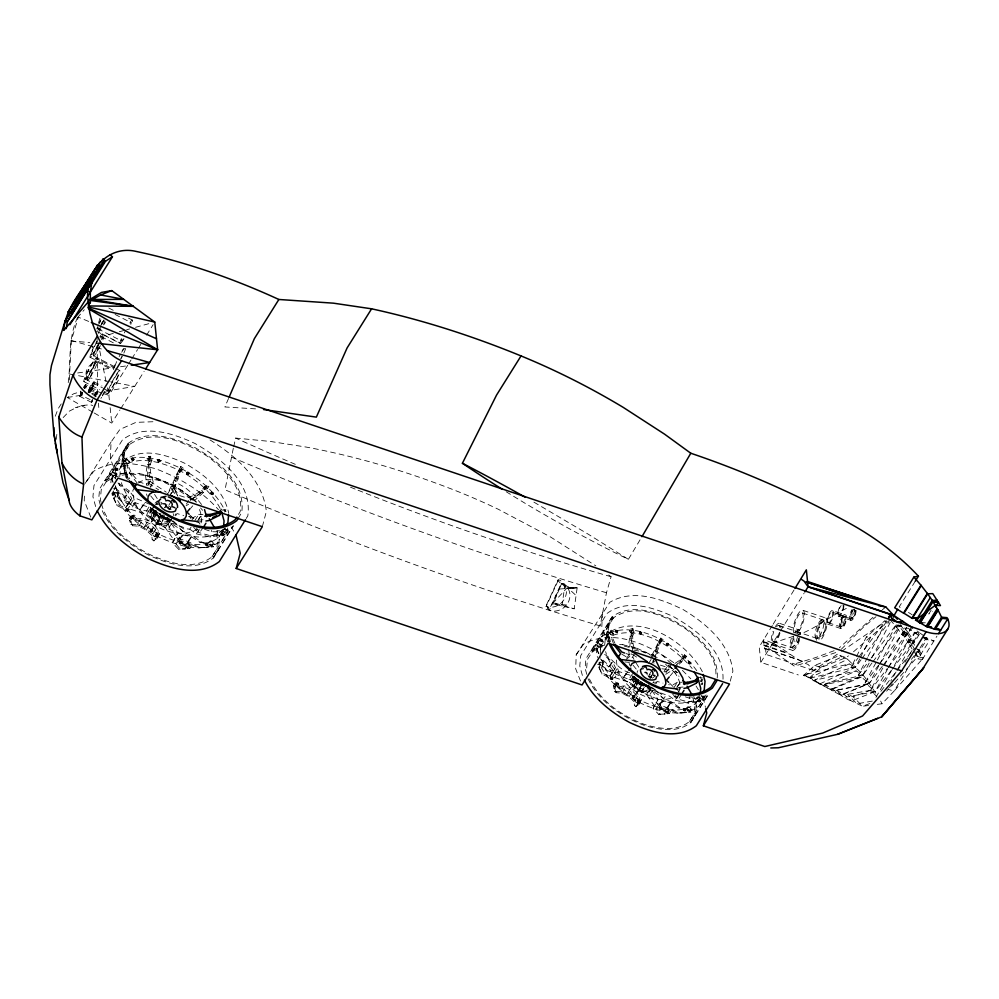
<?xml version="1.0" encoding="UTF-8"?>
<svg xmlns="http://www.w3.org/2000/svg" width="999" height="999" viewBox="0 0 999 999"><rect width="100%" height="100%" fill="white"/><g stroke="black" fill="none" stroke-linecap="round" stroke-linejoin="round"><path stroke-width="0.75" stroke-dasharray="5 3.75" d="M813.523 670.429L765.808 654.357L765.796 650.262L764.397 648.176L763.448 639.635C780.069 644.38 792.207 658.129 808.154 664.522L813.523 670.429L840.334 652.185M56.231 439.373L57.243 431.206M799 638.036L796.64 644.33L791.658 647.577M147.515 485.551L150.474 480.819L148.851 472.465L149.063 464.323L150.974 459.99L150.087 457.43L148.289 456.443L146.841 458.753L148.639 459.752L149.201 461.388L147.303 464.423L145.579 475.699L146.616 485.364M632.842 651.286L631.343 643.593L631.543 636.076L633.291 632.08L632.492 629.72L630.831 628.808L629.495 630.943L631.668 633.366L629.919 636.163L628.334 646.565L629.795 646.465L630.918 636.101L632.667 633.304L631.568 630.806L632.904 628.658L634.365 632.005L632.679 636.001L632.916 643.481L634.977 650.961M77.572 317.445C67.72 338.374 71.129 361.413 68.094 383.616M84.415 496.078L84.241 500.661L90.759 517.132M152.922 421.74L135.939 422.365L119.868 429.445L111.039 442.058L110.39 458.853L117.457 476.698M730.269 681.156L732.904 671.166C729.62 643.294 706.193 623.751 683.716 609.914C661.475 598.776 633.116 588.411 609.79 602.297L576.223 654.695L575.674 668.818L581.006 682.28M602.372 612.899L601.823 627.022L607.679 641.82M69.306 379.945L71.304 340.547L78.359 317.183L89.885 321.928M82.343 392.657A6.593 0.749 -62.4 0 1 79.695 396.278A6.593 0.749 -62.4 0 1 80.757 392.694L80.894 390.909M86.001 374.45C85.739 368.356 90.784 362.737 96.803 362.063M88.911 389.722L90.347 385.864L94.493 383.703L89.81 392.807L88.911 389.897M157.33 538.336L159.715 533.241L158.454 532.355L158.054 534.477L156.331 534.278L154.882 536.6L157.33 538.336L158.029 536.263L155.22 534.078L155.507 529.482L150.187 523.901L142.507 520.279L136.576 520.866L131.618 517.544L129.296 518.469L131.743 520.204L131.231 518.806L132.692 516.495L135.115 515.809L133.716 519.105M639.16 704.332L641.358 699.637L640.197 698.813L639.835 700.761L638.249 700.586L636.912 702.734L639.16 704.332L639.81 702.422L637.212 700.399L637.474 696.166L632.579 691.021L625.499 687.674L620.029 688.224L615.459 685.152L613.311 686.001L615.571 687.599L615.097 686.325L616.433 684.19L618.681 683.566L617.382 686.588M110.877 482.754L111.788 472.877L116.633 465.01C135.489 450.574 161.351 459.215 180.682 468.231C198.951 478.159 215.946 492.007 225.15 511.051M115.622 478.046L115.896 474.987L125.075 460.202C142.582 446.803 166.608 454.832 184.565 463.199C204.183 474.1 224.275 490.184 228.746 513.411M119.73 476.698L120.567 467.507L124.538 452.497L129.383 444.63C153.721 427.472 185.914 442.407 207.992 456.693C224.812 469.592 244.43 488.523 240.085 511.8L237.662 515.734M124.538 452.497L123.626 462.387L126.711 473.613L129.77 478.871M152.21 508.079C142.12 518.419 165.06 533.366 170.966 521.116M150.374 507.242L151.111 511.088L156.294 510.739L153.734 511.75L151.448 514.11C151.274 520.841 160.802 526.585 166.696 523.364L167.482 520.916L166.109 517.744M167.357 522.277L167.507 517.594M201.199 522.877L201.736 517.132L199.937 510.614L197.939 507.18M219.218 539.26L218.406 549.862L213.424 557.942C194.043 572.777 167.457 563.898 147.59 554.632C128.284 543.868 109.028 529.033 101.074 507.729M227.722 527.934L227.335 532.167L222.49 540.034C203.634 554.47 177.772 545.829 158.441 536.813C139.385 526.098 119.892 511.301 112.812 489.785M600.174 654.37L600.948 645.903L609.415 632.28C640.983 612.574 687.349 642.619 702.372 671.715M604.745 644.655L605.269 639.01L608.915 625.174L613.386 617.919C635.826 602.097 665.521 615.859 685.888 629.045C700.524 640.471 717.931 656.493 715.759 676.81M608.915 625.174L608.079 634.29L610.114 641.683M616.608 660.089C615.933 686.288 652.984 708.591 675.911 696.078M634.44 676.423C625.137 685.963 646.291 699.75 651.735 688.448M636.838 679.183L633.728 681.992C633.566 688.199 642.357 693.493 647.789 690.521L648.526 688.274L647.265 685.339M648.413 689.522L648.551 685.202M696.241 705.182L695.391 714.485L690.833 721.877L708.791 693.169M703.995 695.604L703.721 698.638L699.25 705.893C681.867 719.205 658.016 711.238 640.197 702.934C623.339 693.768 607.667 681.006 599.175 663.436M717.22 677.946C719.255 651.161 693.593 631.955 672.739 620.004C654.407 611.463 629.894 603.271 612.012 616.945L585.938 658.741L585.089 668.106L586.913 674.762M723.014 679.208C723.988 650.337 696.553 629.857 673.875 616.858C653.708 607.454 626.698 598.426 607.005 613.498L580.731 655.631L579.782 665.958L583.004 677.684M148.913 485.377L147.165 475.586L148.389 464.348L150.287 461.313L149.088 458.603L150.537 456.281L152.135 459.902L150.3 464.235L150.562 472.352L153.234 482.08L150.649 487.275M155.507 529.482L151.798 535.414L152.198 539.672L153.921 540.896L154.433 536.7L158.242 530.606L154.558 525.162L160.177 517.932L164.448 517.37L160.29 524.013L156.019 524.575L150.387 531.83L154.433 536.7M637.474 696.166L634.065 701.635L634.427 705.556L636.013 706.693L636.488 702.821L640.009 697.202L636.613 692.182L641.795 685.514L645.729 684.989L641.882 691.121L637.961 691.645L632.754 698.338L636.488 702.821M98.589 322.764L99.962 318.169M561.938 606.131L564.91 585.064L561.75 583.354L549.313 610.277L545.779 606.43L558.216 579.507A15.072 13.624 -42.5 0 1 565.022 597.802A15.072 13.624 -42.5 0 1 545.779 606.43M577.172 587.749L566.508 588.536L552.297 603.821L574.2 608.803L577.172 587.749L567.432 587.574L564.91 585.064L570.904 588.311L577.172 587.749L557.692 589.16M154.882 536.6L156.606 536.788L156.855 535.427L154.957 538.461L152.198 539.672M181.593 468.044L174.251 488.823L170.542 494.742L177.984 474.75L181.593 468.044L183.304 468.231L181.855 470.554L180.132 470.354M636.912 702.734L638.498 702.909L638.723 701.648L636.975 704.445L634.427 705.556M663.111 639.685L660.863 638.074L659.527 640.222L652.509 654.108L654.095 655.244L660.189 641.645L661.538 639.51L663.111 639.685L661.775 641.82L660.189 641.645M661.538 639.51L655.119 657.354M233.304 448.276L225.025 489.785A2245.839 1242.569 32 0 0 600.199 625.923L606.455 592.819L611.088 576.735L607.579 574.213M116.758 470.492L117.32 469.205L116.758 470.492L115.11 469.717L115.734 467.769L117.87 468.768L117.42 469.992L115.285 468.981M115.734 467.769L116.558 469.405L117.707 469.53M115.11 469.717L115.659 468.431L115.235 469.118L116.883 469.905M117.42 469.992L117.87 468.768M125.899 510.701L126.448 509.428L127.348 509.515L128.109 510.202L127.547 511.488L125.899 510.701L126.448 509.428L127.547 511.488M128.209 510.988L128.659 509.765L126.523 508.766L126.074 509.977L127.06 510.864L128.496 510.526L126.661 511.388M158.953 460.177L157.63 460.776L158.054 460.077L159.715 460.864L159.153 462.15L157.505 461.363L158.129 459.415L160.265 460.427L159.815 461.638L157.68 460.639M158.129 459.415L159.153 462.15M158.054 460.077L157.505 461.363M159.815 461.638L160.265 460.427M180.732 544.13L179.208 542.757L180.532 542.17L181.294 542.844L180.732 544.13L179.083 543.356L179.708 541.408L181.843 542.407L181.393 543.631L179.258 542.619M179.083 543.356L179.708 541.408M181.393 543.631L181.843 542.407M212.337 494.792L210.814 493.419L212.138 492.819L212.899 493.506L212.337 494.792L210.689 494.006L211.313 492.07L213.449 493.069L212.999 494.293L210.864 493.281M210.689 494.006L211.313 492.07M212.999 494.293L213.449 493.069M222.028 533.716L223.689 534.502L223.127 535.789L222.24 535.689L221.478 535.002L222.103 533.054L224.238 534.065L223.788 535.277L221.653 534.278M221.478 535.002L222.103 533.054M223.127 535.789L223.689 534.502M223.788 535.277L224.238 534.065M601.748 641.77L600.337 640.496L601.56 639.947L602.26 640.584L601.748 641.77L600.224 641.046L600.799 639.248L602.772 640.184L602.36 641.296L600.387 640.371M600.736 639.86L600.224 641.046M602.36 641.296L602.772 640.184M611.7 679.57L612.212 678.383L611.7 679.57L610.177 678.845L610.751 677.06L612.724 677.984L612.312 679.108L610.339 678.184M610.177 678.845L610.751 677.06M612.312 679.108L612.724 677.984M640.659 632.255L641.358 632.879L640.846 634.065L639.323 633.354L639.897 631.555L641.87 632.479L641.458 633.603L639.485 632.679M639.897 631.555L639.323 633.354M640.846 634.065L641.358 632.879M641.458 633.603L641.87 632.479M659.215 708.953L659.74 707.779L661.151 709.04L660.751 709.677L659.215 708.953L659.802 707.167L661.613 708.791L659.39 708.279L661.613 708.791M659.615 708.316L659.802 707.167M660.751 709.677L661.263 708.491M661.35 709.215L661.763 708.091M689.997 661.775L688.486 662.911L689.697 662.362L690.409 662.986L689.897 664.173L688.373 663.448L688.948 661.663L690.908 662.587L690.496 663.711L688.536 662.787M688.373 663.448L688.948 661.663M689.897 664.173L690.409 662.986M690.496 663.711L690.908 662.587M698.838 700.074L700.361 700.799L699.025 701.885L698.313 701.261L698.9 699.462L700.861 700.386L700.449 701.51L698.488 700.586M698.9 699.462L698.313 701.261M699.837 701.972L700.361 700.799M92.345 347.864L92.545 346.94M127.06 462.874L125.3 461.326L126.998 457.879L124.738 458.029L123.289 460.339L125.986 462.949L127.06 462.874L125.162 465.909L127.472 476.91L129.108 479.283M125.3 461.326L126.998 457.879M210.14 541.083L211.301 540.996L214.897 544.492L213.449 546.803L211.201 546.952L212.899 543.506L210.14 541.083L207.055 543.793L199.663 542.107L191.246 536.688L183.054 534.964L179.283 537.499L175.574 543.419L180.132 549.075L185.639 548.801L187.537 545.766L186.463 545.841L184.565 548.876L178.546 549.188L172.44 542.769L177.884 533.004L169.468 521.053L164.773 517.482L160.614 524.125L165.31 527.709L173.701 539.685M211.201 546.952L212.899 543.506M611.251 634.74L609.627 633.316L611.188 630.132L609.115 630.269L607.767 632.404L611.251 634.74L609.502 637.537L610.414 641.895M609.627 633.316L611.188 630.132M687.861 706.855L688.935 706.793L692.257 710.002L690.921 712.137L688.835 712.275L690.409 709.09L687.861 706.855L685.014 709.365L678.209 707.816L670.441 702.809L662.874 701.223L659.402 703.558L655.993 709.015L660.189 714.235L665.272 713.973L667.02 711.176L666.021 711.251L664.273 714.048L658.728 714.335L653.096 708.416L658.116 699.412L650.361 688.398L646.028 685.089L642.195 691.221L646.515 694.53L654.258 705.581M688.835 712.275L690.409 709.09M233.641 446.815L235.639 438.074L270.567 441.471L306.73 447.165A573.801 317.47 32 0 1 458.404 491.733A410.239 226.973 32 0 1 498.376 509.303L550.299 536.838L595.829 565.871M159.715 533.241L157.73 536.126L157.08 535.389L158.242 530.606M641.358 699.637L639.535 702.285L638.923 701.61L640.009 697.202M262.337 526.685L266.371 511.388C262.525 478.783 235.439 455.581 209.066 439.348M116.271 474.537L115.147 478.658L116.171 473.563L111.476 471.178L111.663 473.064L112.962 472.664L116.271 474.537L116.171 473.563M601.298 645.504L600.262 649.3L601.198 644.605L596.865 642.394L597.052 644.13L598.239 643.768L601.298 645.504L601.198 644.605M150.474 480.819L146.104 484.328L138.511 481.618L131.693 473.626L128.197 465.734L129.495 461.438L126.748 459.016M614.984 643.443L612.3 637.374L613.498 633.416L610.963 631.181M98.464 333.391L99.838 328.958M100.3 327.485L102.585 320.105M154.545 510.289L150.799 507.829L135.09 502.684L130.719 504.395L121.379 501.261L117.07 497.165L118.132 492.532L114.985 492.22L113.511 490.896L112.063 493.219L112.25 495.104L115.634 495.641L115.547 494.73L113.524 494.542L112.063 493.219M618.656 671.453L614.622 673.026L606.006 670.142L602.035 666.37L603.009 662.087L600.112 661.813L598.776 663.948L600.624 664.123L598.963 667.757L601.922 674.075L611.101 678.646L614.797 677.609L618.656 671.453L633.141 676.198L636.6 678.471M137.213 483.166L129.995 473.738L126.96 465.809L128.334 461.513L124.738 458.029M613.486 643.543L611.151 637.449L612.424 633.478L609.115 630.269M103.509 324.937L104.87 320.766M96.691 352.372L99.4 344.018M90.497 376.735L94.106 365.597M91.159 391.034L94.318 383.703M117.07 497.165L118.132 492.532M602.035 666.37L603.009 662.087M180.856 466.496L171.241 488.149L167.42 494.243L179.408 468.818L180.856 466.496L183.304 468.231M660.863 638.074L651.985 658.041M81.181 392.207L80.27 394.992L92.595 400.736M85.802 388.211L86.251 386.463L83.729 387.275M92.545 399.3L92.095 401.049M55.282 416.233L58.042 408.866L61.289 403.833M561.75 583.354L566.408 588.636L570.641 588.211L561.75 583.354L553.596 602.734L574.2 608.803M650.774 658.204L652.509 654.108M82.305 392.782L81.406 395.567L82.929 393.793M84.228 388.661L85.127 385.889L83.604 387.649M228.571 398.414L224.887 406.955L258.953 409.078M172.44 542.769L177.884 533.004M653.096 708.416L658.116 699.412M135.115 515.809L133.854 514.922L132.368 518.144L136.576 520.866M618.681 683.566L617.519 682.729L616.146 685.714L620.029 688.224M103.721 393.131L104.271 391.97M861.026 659.802L855.581 667.157L850.961 667.569L855.831 657.866M856.53 656.48L866.283 637.075L884.902 620.616M859.764 658.828L855.581 667.157L819.567 684.04L804.008 674.849L849.2 663.923C862.087 669.992 869.18 683.84 877.172 695.079M860.464 657.442L870.903 636.65L890.683 619.168M94.88 397.09L96.953 391.945L85.127 385.889M871.99 662.999L862.811 675.237L858.291 675.212L867.419 657.629M868.131 656.268L886.4 621.091M869.142 663.061L862.811 675.237L830.294 689.672L809.665 677.647L803.521 675.436L814.809 665.384L839.809 655.431L845.966 657.629L855.581 667.157L810.389 678.084L804.008 674.849M871.952 657.654L890.221 622.477M882.229 666.408L869.317 683.403L865.009 683.029L876.66 661.363M877.384 660.002L897.04 623.438M878.783 665.796L869.317 683.403L840.846 695.354L813.985 680.381L856.193 670.928L862.811 675.237L820.604 684.69L813.985 680.381M879.507 664.447L900.623 625.174M91.296 388.261L88.686 392.22M91.696 387.674L92.957 385.477M94.156 395.916L96.953 391.945M102.472 395.479L103.109 394.33M891.17 670.616L875.062 691.595L870.129 690.796L883.628 666.583M884.377 665.234L903.108 631.605L908.041 632.392L914.522 642.007M887.799 668.718L875.062 691.595L851.423 700.961C841.32 697.514 834.477 688.848 824.799 684.652L861.238 677.11L869.317 683.403L832.879 690.946L824.799 684.652M888.548 667.369L908.041 632.392L903.733 632.017L898.001 624.662L896.515 627.11L889.61 619.218M875.948 697.327L891.383 670.629M894.467 665.284L909.127 639.922L913.935 641.008L890.783 681.056M82.418 392.182L80.27 394.992M506.156 491.708A962.974 681.043 27.1 0 0 628.383 559.353L641.133 538.036M904.919 662.287L912.711 649.313M914.859 648.413L919.005 649.6L894.093 691.096L882.03 703.771L876.036 704.532M772.352 625.474L759.228 646.94L760.826 662.325L798.276 674.937M773.164 624.15L794.205 589.71M238.137 518.406L241.696 512.624C246.104 482.392 217.12 460.164 193.731 446.89C173.863 437.624 147.278 428.746 127.897 443.581L99.625 488.898L98.689 499.063L100.674 506.281M127.897 443.581L122.914 451.673L121.978 461.825L125.162 473.376L128.696 479.445M129.383 444.63L101.236 489.735L100.337 499.612L101.111 502.422M120.567 467.507L125.075 460.202M134.99 486.938L132.879 490.372C132.143 518.768 172.328 542.957 197.178 529.383M155.082 503.209L157.467 500.849M149.65 513.186L151.885 510.964L153.834 510.564M157.355 503.084L156.631 504.27L161.751 504.008M153.734 511.75L153.109 512.749C152.947 518.956 161.738 524.238 167.17 521.266L167.782 520.267M170.567 508.016L170.467 507.092M168.332 524.525L169.306 521.528L168.781 519.642M174.95 515.272L175.824 513.861M115.459 485.651C120.292 508.191 140.122 523.663 159.241 534.378C177.185 542.744 201.211 550.774 218.719 537.362L223.227 530.057M101.498 503.833C107.48 526.823 128.122 542.507 147.902 553.671C167.22 562.687 193.094 571.328 211.938 556.893L216.783 549.025L217.695 539.135L215.372 530.719M218.294 549.338L213.361 557.367L233.079 525.836M246.241 518.431L247.802 515.884C252.66 482.592 220.729 458.104 194.98 443.481C173.102 433.291 143.806 423.501 122.465 439.835L93.968 485.539L92.932 496.728L96.041 508.029M612.012 616.945L607.429 624.4L606.568 633.778L608.766 641.758M613.386 617.919L587.437 659.502L586.6 668.618L587.412 671.578M605.269 639.01L609.415 632.28M637.087 671.94L637.899 670.641M632.08 681.143L632.829 679.919L635.938 678.721M635.839 679.807L635.277 680.731C635.127 686.45 643.219 691.32 648.239 688.586L648.801 687.674M651.373 676.373L651.286 675.524M649.313 691.595L650.212 688.835L649.725 687.087M655.406 683.054L656.218 681.755M678.321 692.182L679.62 690.072C681.693 680.819 675.374 672.489 669.305 666.221M601.685 659.877C607.529 678.583 624.475 691.408 640.921 700.674C657.467 708.391 679.632 715.796 695.779 703.433L699.924 696.703M589.447 678.983C600.387 701.111 621.915 716.108 644.605 724.475C659.09 728.808 676.847 731.855 689.522 721.44L693.993 714.185L694.829 705.069L692.394 696.191M588.011 678.758C599.263 701.51 621.39 716.92 644.717 725.524C659.602 729.982 677.871 733.116 690.896 722.414L695.491 714.959L696.353 705.581L693.781 696.266M127.735 365.272L108.891 395.379L109.528 401.536M128.546 363.961L131.006 360.04M131.831 358.728L137.562 349.563M138.386 348.251L140.834 344.318M146.578 335.152L153.122 324.687M94.256 413.012L111.751 423.077L119.942 409.99M120.767 408.678L144.131 371.328M111.039 442.058L84.89 483.853L93.719 471.241C112.675 459.178 135.876 463.111 156.244 468.956C179.583 478.009 201.935 490.784 218.556 509.815M112.737 482.03L111.726 479.22L113.536 475.287L110.015 473.489L110.215 475.374L111.513 474.987L112.962 472.664M116.121 469.218L116.883 467.894M115.872 470.392L117.195 469.805M111.726 479.22L113.536 475.287M127.385 479.47L125.886 477.023L124.088 465.984L125.986 462.949M131.456 458.653L132.492 457.829L133.729 458.416L133.916 459.815L131.93 459.602L131.456 458.653L132.492 457.829M131.294 459.49L132.305 458.516L133.267 458.966L133.204 460.389L131.294 459.49L132.305 458.516M131.93 459.602L131.743 458.204M131.656 460.227L131.731 458.791M113.411 488.711L114.373 489.16L115.959 487.849L115.472 486.9L115.672 488.299L113.686 488.086M133.204 460.389L133.729 458.416M114.373 489.16L115.01 487.45M132.617 460.676L134.203 459.365M112.25 495.104L113.699 492.782L113.511 490.896M113.524 494.542L114.985 492.22M135.09 502.684L130.919 509.365L126.898 510.489L116.945 505.531L113.736 498.676L115.547 494.73M113.736 498.676L115.634 495.641M113.649 497.764L116.808 504.195L125.437 507.879L127.772 504.882L124.4 497.864L128.109 491.933L119.755 485.464L115.921 479.795M148.639 459.752L150.087 457.43M154.42 505.694L150.961 511.238C141.109 511.001 129.408 507.155 125.512 497.065L129.333 490.971L119.605 484.04L116.558 479.757M125.437 507.879L131.718 498.576L128.109 491.933M127.772 504.882L131.718 498.576M126.523 508.766L128.659 509.765M130.407 504.458L134.59 497.777L129.333 490.971M126.898 510.489L130.719 504.395M157.842 459.877L159.278 459.54M127.672 510.901L128.109 510.202M158.267 462.05L160.102 461.188M159.278 461.55L159.715 460.864M129.296 518.469L130.744 516.146L133.854 514.922M150.175 486.963L153.234 482.08M151.798 535.414L146.241 530.194L138.799 526.198L132.517 525.724L130.794 524.5L129.72 520.579L131.618 517.544M132.517 525.724L130.894 521.416L133.192 517.882L132.692 516.495M130.794 524.5L137.025 524.363L140.834 518.269L148.202 520.641L156.019 514.985L155.981 511.363L164.448 517.37M146.316 511.263L150.474 504.62L134.59 497.777M138.799 526.198L142.507 520.279M130.919 509.365L146.641 514.473L150.799 507.829M151.111 511.088L154.57 505.544M156.281 503.658L157.667 501.448M137.025 524.363L144.018 527.322L148.202 520.641M158.791 517.02C153.809 512.724 162.113 518.356 157.08 516.446C145.517 508.491 166.046 516.333 167.62 519.492C163.524 519.542 161.026 515.022 167.62 519.492M146.641 514.473L151.636 517.757L155.794 511.113M144.018 527.322L151.86 521.628L151.823 518.019L155.981 511.363M155.607 514.298L156.918 514.972M146.241 530.194L150.187 523.901M151.86 521.628L156.019 514.985M150.137 529.657L151.174 528.833L152.41 529.42L152.597 530.819L150.612 530.606L150.137 529.657L151.174 528.833M149.975 530.494L150.999 529.507L152.323 530.694L151.885 531.393L149.975 530.494L150.999 529.507M164.623 507.717L166.059 505.432M186.638 472.689L187.675 471.865L188.911 472.44L189.098 473.851L187.113 473.638L186.638 472.689L187.675 471.865M150.612 530.606L150.424 529.208M164.872 507.892L166.958 504.57M150.35 531.231L150.412 529.795M186.476 473.514L187.487 472.539L188.811 473.726L188.386 474.413L186.476 473.514L187.487 472.539M150.387 531.83L154.558 525.162M159.977 516.258L162.375 516.783L160.24 515.846M151.885 531.393L151.948 529.957M186.838 474.25L186.925 472.227M152.597 530.819L152.41 529.42M151.299 531.68L152.884 530.357M156.019 524.575L160.177 517.932M188.386 474.413L188.911 472.44M187.8 474.7L189.385 473.389M168.881 505.169L171.016 501.748M188.349 474.213L187.4 473.176M169.181 509.827L172.04 505.257M169.73 509.74L171.116 507.517M165.522 518.793L160.764 517.182L156.868 514.485L160.502 517.594L165.26 519.205L163.749 517.245M156.606 536.788L158.054 534.477M153.921 540.896L158.029 536.263M165.31 527.709L169.468 521.053M213.449 546.803L210.764 544.193L208.866 547.227L199.825 547.752L188.461 541.683L177.934 538.236L169.143 527.447L168.406 523.601L172.715 516.808M175.649 515.784L177.035 513.561L183.816 515.509M169.143 527.447L173.302 520.804L183.741 532.617L192.27 535.589L201.373 541.995L208.292 543.718L211.301 540.996M186.351 504.145L188.649 500.487M190.434 500.449L202.048 491.808L206.955 486.026L206.443 484.627L204.995 486.95L205.507 488.336M193.194 499.05L194.917 500.274L203.222 492.644L205.12 489.61L207.442 488.686L208.891 486.363L206.443 484.627M179.558 539.298L183.741 532.617M192.045 519.817L193.431 517.594L198.764 514.36L202.972 514.398M175.574 543.419L179.108 541.258L183.054 534.964M179.42 541.858L180.856 541.533M180.095 542.857L180.532 542.17M179.845 544.03L181.681 543.169M211.026 492.519L212.462 492.182M194.955 520.454L198.764 514.36M211.701 493.518L212.138 492.819M180.856 543.543L181.294 542.844M167.882 516.933L168.556 523.451L173.202 523.426L187.35 528.908L189.76 529.183L191.159 526.96M211.451 494.692L213.287 493.831M212.462 494.205L212.899 493.506M198.389 519.917L200.612 516.358L203.334 516.233M191.246 536.688L184.952 545.292L180.807 543.381L176.249 536.675M188.461 541.683L192.27 535.589M189.76 529.183L196.341 533.878L200.15 527.784M189.548 545.079L191.346 546.078L189.897 548.389L188.099 547.402L189.548 545.079L188.674 542.532L179.108 541.258M186.463 545.841L187.65 548.538L189.098 546.228L191.346 546.078M225.237 532.167L226.686 529.845L227.972 529.445L226.523 531.768L225.237 532.167L223.114 530.956L221.216 533.99L210.464 535.739L197.952 532.305L200.911 527.559M203.521 527.11L199.725 532.342L196.328 527.872M224.488 512.05L225.936 509.727L221.416 509.015L219.268 511.238M205.319 543.681L206.368 542.857L207.592 543.444L207.78 544.842L205.806 544.63L205.319 543.681L206.368 542.857M205.157 544.517L206.181 543.543L205.157 544.517L206.481 545.704L207.13 543.993M205.532 545.254L205.607 543.231M207.068 545.417L207.592 543.444M206.481 545.704L208.067 544.393M207.03 545.217L206.081 544.18M189.098 546.228L187.512 542.607L198.239 547.864L207.78 547.302L209.678 544.268L210.764 544.193M218.719 537.362L223.401 529.895L225.549 528.034M196.341 533.878L210.602 537.075L221.303 534.902L223.114 530.956M221.603 534.415L223.252 533.179M222.24 535.689L224.076 534.827M211.938 556.893L229.658 528.571M223.202 531.868L226.723 533.653L228.172 531.343L227.972 529.445M213.424 557.942L233.504 525.849M600.799 639.248L602.509 640.596M598.501 653.696L597.115 649.812L598.776 646.178L595.529 644.53L595.716 646.278L598.239 643.768M601.161 640.584L601.86 639.36M600.936 641.683L602.622 640.883M597.115 649.812L598.776 646.178M601.86 641.221L602.26 640.584M609.215 641.97L608.503 637.612L610.252 634.815M615.297 630.844L616.258 630.094L617.832 631.493L616.87 632.255L615.734 631.73L615.996 630.506L617.569 631.917M615.147 631.618L616.083 630.719L616.97 631.131L616.907 632.442L615.147 631.618L616.258 630.094M615.496 632.292L615.559 630.431M616.907 632.442L617.394 630.619M616.371 632.704L617.832 631.493M598.963 667.757L600.624 664.123M598.876 666.92L601.798 672.851L609.752 676.248L611.9 673.476L608.791 667.007L612.212 661.538L604.507 655.569L604.37 654.258C614.61 660.189 619.742 671.952 632.842 673.239L628.995 679.37L615.946 674.313L609.827 666.271L600.224 657.642M631.156 631.855L632.492 629.72M609.827 666.271L613.336 660.651M609.752 676.248L615.534 667.669L612.212 661.538M611.9 673.476L615.534 667.669M610.489 677.472L611.813 677.172M614.335 673.089L618.194 666.932M611.101 678.646L614.622 673.026M610.876 679.482L612.1 678.933M611.251 678.995L612.574 678.683M641.72 633.179L639.435 632.804L640.958 631.668M640.022 633.978L640.421 633.341M626.623 658.004L630.819 652.909M626.236 659.44L629.42 656.743L632.155 652.372M613.311 686.001L614.647 683.865L617.519 682.729M634.677 653.583L631.868 658.079L631.093 653.721M634.065 701.635L628.945 696.827L622.077 693.144L616.283 692.707L614.697 691.57L613.711 687.949L615.459 685.152M616.283 692.707L614.785 688.723L616.907 685.464L616.433 684.19M614.697 691.57L620.441 691.445L623.95 685.826L630.744 688.011L637.961 682.792L637.924 679.457L645.729 684.989M622.077 693.144L625.499 687.674M614.797 677.609L629.308 682.329L633.141 676.198M629.308 682.329L633.915 685.351L633.291 679.332L636.351 674.437M636.301 679.008L633.416 679.208L636.488 674.3M620.441 691.445L626.885 694.18L630.744 688.011M642.757 669.455L644.405 666.82M640.509 684.677L635.814 680.893L645.304 684.09L648.651 686.962L644.842 685.264L648.651 686.962M633.915 685.351L637.749 679.22M626.885 694.18L634.115 688.923L634.078 685.589L637.924 679.457M648.476 663.661L651.286 659.165M637.574 682.167L638.786 682.792M628.945 696.827L632.579 691.021M634.115 688.923L637.961 682.792M654.695 656.842C657.804 646.091 668.056 662.899 672.514 663.873M651.348 664.135L653.396 660.851M632.529 696.328L633.491 695.566L634.627 696.103L635.064 696.977L634.103 697.739L632.529 696.328L634.802 697.402M632.379 697.09L633.316 696.191L634.54 697.29L634.14 697.926L632.379 697.09L633.491 695.566M666.183 643.781L667.145 643.031L668.281 643.556L668.456 644.855L666.633 644.667L666.183 643.781L667.145 643.031M632.729 697.777L632.792 695.903M666.033 644.555L666.982 643.656L668.194 644.742L667.794 645.379L666.033 644.555L666.982 643.656M641.608 683.965L643.818 684.452L641.845 683.591M632.754 698.338L636.613 692.182M634.203 696.603L634.14 697.926M666.383 645.229L666.445 643.368M633.603 698.189L635.064 696.977M637.961 691.645L641.795 685.514M667.794 645.379L667.856 644.068M668.456 644.855L668.281 643.556M649.15 674.8L651.623 670.853M667.257 645.641L668.718 644.43M650.262 677.772L652.734 673.813M650.212 678.571L651.748 676.111M646.715 686.301L642.332 684.827L638.736 682.342L642.095 685.202L646.478 686.688L645.079 684.877M638.498 702.909L639.835 700.761M636.013 706.693L639.81 702.422M649.962 686.613L648.838 688.386L663.985 698.488L665.109 696.715L649.962 686.613L652.247 687.175M646.515 694.53L650.361 688.398M690.921 712.137L688.436 709.74L686.688 712.537L678.346 713.011C667.769 705.519 655.906 707.966 650.049 694.293L649.375 690.746L653.346 684.477M655.794 683.94L657.33 681.48L662.961 683.091M664.023 671.54L666.758 667.17L670.928 665.421M650.049 694.293L653.883 688.161L663.511 699.05L671.39 701.798L679.782 707.704L686.163 709.29L688.935 706.793M665.933 672.802L668.044 669.43L671.728 667.444M679.295 664.198L686.713 656.405L684.452 654.807L683.116 656.942L683.591 658.229L682.155 658.628L676.897 664.285M683.591 658.229L684.927 656.081L684.452 654.807M659.665 705.219L663.511 699.05M655.993 709.015L659.24 707.03L662.874 701.223M659.34 708.416L660.851 707.28M659.927 709.59L660.564 708.678M673.863 687.836L677.372 682.217L681.805 682.267M689.073 664.085L690.771 663.286M677.035 687.337L679.083 684.065L682.005 683.928M670.441 702.809L664.635 710.739L660.814 708.99L656.605 702.796M667.869 707.417L671.39 701.798M648.888 684.59L649.512 690.609L653.796 690.571L669.068 695.891L675.137 700.212L678.658 694.592M668.868 710.551L670.541 711.463L669.193 713.598L667.532 712.687L668.868 710.551L668.069 708.191L659.24 707.03M666.021 711.251L667.12 713.748L668.456 711.613L670.541 711.463M701.785 698.638L704.307 696.141L702.971 698.276L701.785 698.638L699.824 697.527L698.076 700.324L688.161 701.935L676.623 698.763L679.357 694.392M681.768 693.98L678.796 698.726L677.247 698.326L675.699 695.654M683.416 709.265L684.377 708.503L685.689 710.339L683.865 710.139L683.416 709.265L684.377 708.503M683.266 710.027L684.215 709.128L685.089 709.54L685.027 710.863L683.266 710.027L684.215 709.128M699.924 680.606L701.273 681.817L702.609 679.682L701.261 678.471M683.616 710.714L683.691 708.84M685.089 709.54L685.027 710.863M685.689 710.339L685.514 709.04M684.49 711.126L685.951 709.914M702.085 683.978L702.347 682.767L702.522 684.065M701.86 684.59L701.922 683.279M668.456 711.613L666.995 708.266L676.885 713.111L685.689 712.599L687.437 709.802L688.436 709.74M695.779 703.433L700.087 696.54C683.94 708.903 661.788 701.51 645.229 693.793C628.433 684.303 610.926 671.041 605.619 651.61M675.137 700.212L688.299 703.159L698.164 701.161L699.824 697.527M698.438 700.711L699.949 699.575M699.025 701.885L699.662 700.973L700.449 701.51M700.861 700.386L698.638 699.887M689.522 721.44L706.305 694.63M699.912 698.363L703.159 700.012L704.495 697.876L704.307 696.141M690.896 722.414L709.065 693.356M760.826 662.325L779.632 632.267M780.444 630.956L804.033 593.269M915.221 581.293L899.225 606.855L903.183 609.253M896.515 627.11L901.385 626.123L902.209 624.8M917.045 630.968L919.242 632.517L913.098 642.332L908.303 642.482L902.409 633.865L906.63 627.122M901.385 626.123L900.524 625.137L895.266 625.724L902.734 635.302L906.942 628.558L906.168 627.572M902.409 633.865L907.204 633.728L911.425 626.985M902.734 635.302L907.979 634.715L908.815 633.391L902.309 625.037M908.303 642.482L914.447 632.667L919.242 632.517L924.038 635.988M908.628 643.119L914.759 633.304L919.829 633.528L913.698 643.344L908.628 643.119L913.098 650.699M931.093 610.289L928.745 614.048L932.279 611.438M915.883 651.922L918.83 652.247L927.084 639.048L926.423 637.724L922.002 637.225L929.495 640.496L933.915 640.996L926.423 637.724L918.168 650.923L922.377 659.427L936.975 636.088M922.377 659.427L917.956 658.928L929.495 640.496M84.728 388.224L86.076 386.463M63.162 417.57L69.356 411.126L77.447 407.03M576.223 654.695L583.641 644.105C613.736 627.659 649.675 644.954 674.725 663.436M156.381 535.164L158.454 532.355M198.227 519.617L200.612 516.358M638.286 701.41L640.197 698.813M676.885 687.075L679.083 684.065M850.961 667.569L858.216 657.767M859.115 656.543L885.414 621.003M861.925 658.578L889.135 621.815M858.291 675.212L870.216 659.303M871.14 658.079L896.827 623.788M872.914 661.775L900.436 625.037M865.009 683.029L879.757 663.598M880.681 662.374L903.733 632.017M883.153 665.184L908.041 632.392M189.972 499.775L196.641 496.191L202.884 491.383L205.782 487.599L208.891 486.363M676.573 664.572L681.168 661.026L683.853 657.542L686.713 656.405M870.129 690.796L887.199 668.593M888.148 667.357L909.003 640.222L913.935 641.008L892.119 669.38M880.893 691.32L914.197 648.513L909.127 639.922M886.65 691.183L888.548 688.736M889.497 687.512L892.357 683.84M911.388 659.377L919.005 649.6L914.435 648.563M174.251 488.823L178.958 495.392L187.25 498.039L194.793 494.88L201.536 490.422L204.52 486.7L206.955 486.026M674.949 663.423L679.932 660.152L682.679 656.705L684.927 656.081M141.346 507.43L145.305 502.697M140.135 509.365L145.092 503.446M190.759 508.191L192.732 505.819M624.412 675.836L628.071 671.465M623.301 677.609L627.872 672.152M670.192 675.836L672.926 672.564M77.248 317.944L84.303 309.74M891.595 686.113L893.606 683.828M894.605 682.692L917.694 656.518L923.213 658.104L894.093 691.096L888.586 689.522M184.952 545.292L186.189 545.204L188.674 542.532M664.635 710.739L668.069 708.191M219.905 511.688L221.416 509.015M841.32 649.238L863.111 627.484L875.986 616.695M912.661 627.859L907.991 632.467L903.196 632.604L907.866 627.996L914.447 632.667M204.508 529.245L211.763 531.705L220.205 531.905L223.476 528.946M685.351 696.852L689.36 698.214L697.152 698.401L700.162 695.666L704.495 697.876M809.665 677.647L820.966 667.594L845.966 657.629L848.463 655.868M689.36 698.214L689.223 696.89L697.052 697.439L700.062 694.767M853.521 651.76L870.903 636.65L866.283 637.075M873.014 617.295L839.335 647.851M882.329 609.79L885.813 606.98M653.059 677.684L655.244 676.011M841.608 651.311L886.313 620.903M120.392 467.669C137.912 454.27 161.938 462.3 179.882 470.666C196.865 479.895 212.65 492.744 221.191 510.439M104.608 480.806L113.299 475.349L125.1 472.902L139.735 473.701M106.081 481.868C133.804 463.449 170.13 481.943 192.869 500.661M138.124 483.091C145.929 477.272 156.543 479.495 165.197 481.955M152.11 513.024L156.743 512.062L160.926 513.474M223.401 529.895C205.881 543.306 181.855 535.277 163.911 526.91C146.079 516.858 127.697 502.947 121.366 482.654M605.107 639.173C634.502 620.791 672.964 645.304 692.17 668.493M590.534 651.286L598.551 646.253L603.995 645.117M591.908 652.247L599.7 647.352L602.722 646.728M634.353 680.993L638.623 680.107M652.709 682.966L653.883 682.23M186.089 505.794L188.611 504.208M665.684 674.313L673.826 669.23M70.592 340.971L89.81 342.52M677.372 682.217L672.464 685.202L668.593 684.702M92.907 412.237L67.345 397.515L73.651 393.818L80.894 391.558M664.61 671.977L672.24 668.094M846.328 608.441C828.783 616.758 813.998 630.357 795.004 635.701M803.858 675.636L841.52 656.98L847.676 659.19L810.014 677.846L803.521 675.436M701.723 684.215L702.784 683.641M813.186 680.819L849.2 663.923M823.676 685.364L856.193 670.928M832.766 689.06L861.238 677.11M836.213 690.334L843.431 693.793L867.07 684.427L875.062 691.595L844.205 697.489L836.213 690.334L867.07 684.427M793.606 636.238L764.747 645.641L794.58 666.258L837.699 651.922M850.586 618.631C854.37 617.644 856.38 612.887 854.407 609.49M840.621 626.81C844.854 625.724 846.965 620.217 844.442 616.62M816.832 638.311C824.175 636.438 827.821 626.897 823.451 620.666M870.616 690.297L847.589 694.367L853.183 696.815L870.616 690.297L876.86 696.59M869.817 703.546L862.549 706.256L851.423 700.961L843.431 693.793M834.128 650.711L815.446 657.642L792.482 664.547M75.325 407.692L84.678 405.269M131.231 518.806L132.792 518.381M615.097 686.325L616.533 685.926M100.05 337L113.362 333.366M119.268 331.755L125.187 330.145M126.661 329.732L129.62 328.933M135.539 327.31L150.325 323.276M101.036 338.124L103.009 337.712M134.728 519.555L140.834 518.269M618.319 687.012L623.95 685.826M125.737 472.989L114.023 475.437L105.407 480.844L128.409 444.056L123.476 452.085L122.552 462.162L125.699 473.626L128.821 478.971M155.232 504.433L157.293 503.996M171.191 519.805C163.624 521.416 154.72 516.058 152.685 508.566M604.62 645.192L599.225 646.316L591.271 651.311L612.499 617.394L607.941 624.787L607.08 634.09L609.989 644.655M649.325 674.687L650.499 674.862M651.947 687.237C644.967 688.723 636.75 683.791 634.877 676.885M872.314 701.098L856.955 703.808L847.589 694.367M67.345 397.515L84.178 394.742M91.833 393.481L97.952 392.47M105.607 391.208L134.69 386.413L110.602 381.83M77.622 372.977L114.398 367.644M120.529 366.745L126.661 365.859M196.915 522.277L204.408 521.216M675.661 689.522L682.579 688.536M868.543 705.494L862.549 706.256L853.183 696.815M82.368 405.494L90.297 404.732L92.757 405.557M198.027 520.192L204.158 519.655M678.109 687.462L683.766 686.975M148.289 456.443L150.537 456.281M123.289 460.339L125.549 460.189M146.841 458.753L149.088 458.603M128.334 461.513L129.495 461.438M150.974 459.99L152.135 459.902M149.201 461.388L150.287 461.313M124.088 465.984L125.162 465.909M126.96 465.809L128.197 465.734M147.303 464.423L148.389 464.348M149.063 464.323L150.3 464.235M129.995 473.738L131.693 473.626M148.851 472.465L150.562 472.352M125.886 477.023L127.472 476.91M145.579 475.699L147.165 475.586M164.773 517.482L167.37 517.307M160.614 524.125L168.406 523.601M180.807 543.381L182.517 543.269L186.189 545.204M199.663 542.107L201.373 541.995M207.055 543.793L208.292 543.718M212.65 544.642L214.897 544.492M187.65 548.538L189.897 548.389M178.546 549.188L180.132 549.075M184.565 548.876L185.639 548.801M198.239 547.864L199.825 547.752M207.78 547.302L208.866 547.227M630.831 628.808L632.904 628.658M607.767 632.404L609.852 632.267M629.495 630.943L631.568 630.806M612.424 633.478L613.498 633.416M633.291 632.08L634.365 632.005M631.668 633.366L632.667 633.304M608.503 637.612L609.502 637.537M629.919 636.163L630.918 636.101M611.151 637.449L612.3 637.374M631.543 636.076L632.679 636.001M631.343 643.593L632.916 643.481M642.195 691.221L649.375 690.746M660.814 708.99L665.784 710.664M678.209 707.816L679.782 707.704M685.014 709.365L686.163 709.29M690.172 710.139L692.257 710.002M667.12 713.748L669.193 713.598M658.728 714.335L660.189 714.235M664.273 714.048L665.272 713.973M676.885 713.111L678.346 713.011M685.689 712.599L686.688 712.537M922.751 622.864L925.324 622.789M628.995 679.37L633.291 679.332M914.759 633.304L914.172 632.292L919.242 632.517L919.829 633.528M922.164 637.537L926.423 637.724M168.619 506.143L169.955 506.593M619.567 644.492L622.939 644.717M633.94 650.124L646.415 652.335M217.27 530.669L220.105 530.869L220.205 531.905M552.297 603.821L566.508 604.982A15.072 13.624 -42.5 0 0 567.432 587.574L563.898 583.728M88.886 390.796L97.452 391.533L101.748 392.982M221.516 509.989L224.663 510.289L226.136 511.613L225.936 509.727M661.9 668.793L668.044 669.43M95.966 343.169L100.599 343.668M115.447 468.219L117.582 469.23M212.775 494.093L211.126 493.319M126.024 510.114L126.91 510.214M127.098 510.701L127.984 510.789M221.815 533.516L223.951 534.515M223.564 535.089L221.915 534.315M181.169 543.444L179.52 542.657M639.635 631.98L641.608 632.904M601.336 641.033L602.147 641.121M688.686 662.075L690.646 663.011M611.513 677.759L610.289 678.309L611.813 679.02M699.425 701.248L700.237 701.335M659.54 707.579L661.5 708.503M660.327 708.953L661.151 709.04M924.137 638.723L927.084 639.048M624.887 661.912L629.457 662.424M193.431 517.594L185.165 515.896M113.699 492.782L118.232 493.506M698.264 677.285L702.434 677.946M598.925 662.325L603.096 662.986M597.589 664.46L600.711 664.959M69.967 374.088L109.103 381.543M570.641 588.211L567.432 587.574L576.073 595.504M139.211 473.601C160.427 477.46 180.332 487.487 196.279 501.973M171.516 519.73L163.973 516.97L154.945 510.564L161.638 524.175M173.514 521.116C165.172 519.53 157.318 515.072 151.935 508.466M622.452 644.63L637.087 648.226M624.338 646.128L636.825 649.225L650.961 655.219M654.083 688.448C646.403 686.987 639.148 682.879 634.19 676.785M116.958 496.128L121.229 499.837L129.146 501.96M601.935 665.409L605.869 668.818L613.161 670.779M71.304 340.547L103.821 349.662M660.376 665.134L666.758 667.17M832.741 610.689A7.205 2.373 -71.4 0 1 830.706 622.027A7.205 2.373 -71.4 0 1 827.222 619.505A7.205 2.373 -71.4 0 1 832.741 610.689L845.891 615.122A7.205 2.373 -71.4 0 1 843.843 626.46A7.205 2.373 -71.4 0 1 840.371 623.938A7.205 2.373 -71.4 0 1 845.891 615.122M832.204 612.137A5.657 1.873 -71.4 0 1 830.594 621.041A5.657 1.873 -71.4 0 1 827.871 619.055A5.657 1.873 -71.4 0 1 832.204 612.137L845.354 616.558A5.657 1.873 -71.4 0 1 843.743 625.461A5.657 1.873 -71.4 0 1 841.021 623.488A5.657 1.873 -71.4 0 1 845.354 616.558M839.023 614.772L851.31 618.918M838.523 616.121L850.798 620.267M803.208 610.414L825.973 618.069M802.272 612.911A9.803 3.234 -71.4 0 1 799.487 628.321A9.803 3.234 -71.4 0 1 794.767 624.899A9.803 3.234 -71.4 0 1 802.272 612.911L825.037 620.579A9.803 3.234 -71.4 0 1 822.252 635.988A9.803 3.234 -71.4 0 1 817.532 632.567A9.803 3.234 -71.4 0 1 825.037 620.579M828.246 622.689L841.395 627.11M827.709 624.125L840.846 628.558M103.172 393.456L108.891 395.379L107.343 387.812M779.882 623.451L799.55 630.069M779.07 625.611L818.181 638.848M773.139 641.408L792.819 648.026M772.327 643.568L792.007 650.187M763.448 641.62L778.721 646.765M763.498 642.157L780.494 647.876M763.785 644.904L788.174 653.121M763.848 645.529L789.897 654.308M764.397 648.176L797.652 659.377M764.71 648.513L802.921 661.413M153.446 513.336L163.736 516.795L167.357 519.905M157.23 515.047L158.941 515.634L156.968 515.459M159.041 516.608L153.696 512.924M635.576 681.268L645.067 684.465L648.413 687.337M639.073 682.854L640.646 683.391L638.836 683.241M640.746 684.29L635.814 680.893M626.011 653.521L628.808 654.52M814.809 665.384L820.966 667.594M636.713 648.164L658.528 658.191M648.788 686.113L640.859 681.942L636.962 678.721L643.144 691.271M154.683 477.435L174.101 485.739L182.567 490.871L198.601 504.083M666.882 643.443L668.019 643.98M666.895 644.243L668.031 644.78M666.583 644.293L667.457 644.705M667.657 645.004L666.433 643.918M616.008 631.306L617.132 631.843M615.684 631.356L616.57 631.768M616.77 632.067L615.546 630.981M187.387 472.315L189.098 473.851M187.063 473.226L188.012 473.676M188.237 474.013L186.913 472.827M684.115 708.928L685.252 709.465M683.816 709.765L685.264 710.252M684.889 710.489L683.666 709.39M132.205 458.291L133.916 459.815M132.218 459.153L133.441 459.727M131.88 459.203L132.83 459.652M132.093 459.528L133.054 459.977M632.916 696.827L634.365 697.314M634.003 697.552L632.779 696.453M206.081 543.319L207.78 544.842M205.744 544.23L206.706 544.68M206.918 545.017L205.594 543.831M150.899 529.295L152.123 529.87M150.899 530.157L152.135 530.731M150.562 530.207L151.523 530.656M150.787 530.531L151.736 530.981M224.65 529.545L228.172 531.343M108.804 308.017L114.048 310.714M128.496 318.119L132.43 320.142M115.06 314.41L131.094 322.64M97.752 328.721L121.391 340.846M102.435 334.053L120.817 343.481M96.428 331.206L120.055 343.331A13.174 1.511 -62.4 0 1 121.216 338.886M101.099 336.551L114.236 343.281M96.803 342.17A10.352 1.186 -62.4 0 0 91.384 354.757L115.022 366.883M96.241 358.404A13.174 1.511 -62.4 0 1 87.762 377.085A13.174 1.511 -62.4 0 1 86.151 374.538A13.174 1.511 -62.4 0 1 96.241 358.404L114.61 367.844M115.921 368.519L119.868 370.542A13.174 1.511 -62.4 0 1 111.389 389.21A13.174 1.511 -62.4 0 1 109.778 386.663A13.174 1.511 -62.4 0 1 119.868 370.529M90.06 357.242L113.686 369.368A13.174 1.511 -62.4 0 1 115.984 362.287M94.905 360.901A10.352 1.186 -62.4 0 1 88.249 375.562A10.352 1.186 -62.4 0 1 86.988 373.564A10.352 1.186 -62.4 0 1 94.905 360.901L111.975 369.667M94.031 381.88L101.91 385.926M85.19 379.108L102.547 387.837M103.471 388.499L108.816 391.246M83.866 381.606L99.613 389.697M104.87 392.382L107.492 393.731M83.854 386.9A6.593 0.749 -62.4 0 1 85.802 384.64L97.615 390.696A6.593 0.749 -62.4 0 1 94.98 397.24M96.379 396.266L88.511 392.232L93.369 383.129L89.635 392.807M79.608 396.228L91.421 402.297M701.086 695.341L703.121 696.503M596.903 645.916L598.863 647.015M224.475 528.596L226.686 529.845M111.513 474.987L113.624 476.186M533.928 502.16L588.149 534.14L628.383 559.353M621.778 654.145L627.597 657.604M651.51 654.345L657.742 658.116M651.248 654.333L657.529 658.141M170.442 484.128L185.427 493.206M165.21 505.956L170.117 509.44M908.466 612.449L912.174 614.772M632.392 654.308L638.698 658.516M149.825 481.243L166.259 492.195M148.626 483.179L158.729 489.922M659.527 640.222L661.775 641.82M682.679 656.705L685.376 658.541M658.878 642.132L659.964 642.894M682.155 658.628L683.229 659.39M657.779 644.455L659.028 645.329M679.932 660.152L681.168 661.026M657.13 644.929L658.216 645.691M680.406 661.425L681.48 662.187M654.807 650.849L656.518 652.072M649.213 675.848L652.559 678.221M634.078 685.589L641.882 691.121M614.647 683.865L616.907 685.464M638.249 700.586L640.496 702.197M637.212 700.399L638.923 701.61M613.711 687.949L614.785 688.723M636.975 704.445L638.061 705.219M179.408 468.818L181.855 470.554M204.995 486.95L207.442 488.686M179.932 469.268L181.194 470.167M204.52 486.7L205.782 487.599M178.709 470.891L179.882 471.715M203.946 488.773L205.12 489.61M177.522 473.401L178.871 474.363M201.536 490.422L202.884 491.383M176.811 473.926L177.984 474.75M202.048 491.808L203.222 492.644M174.288 480.344L176.149 481.668M194.793 494.88L196.641 496.191M171.791 483.878L173.526 485.102M167.02 506.593L171.853 510.027M151.823 518.019L160.29 524.013M130.744 516.146L133.192 517.882M156.331 534.278L158.779 536.013M155.22 534.078L157.08 535.389M129.72 520.579L130.894 521.416M154.957 538.461L156.131 539.298M914.172 632.292L920.154 636.638M160.714 502.122L163.049 503.921M668.506 665.371L677.272 672.602M668.381 665.446L677.222 672.739M665.584 664.347L679.058 676.335M648.838 675.936L650.961 677.684M647.939 675.636L649.75 678.109M166.845 507.217L168.631 509.24M161.239 503.658L161.913 504.433M162.937 514.685L164.71 516.146M645.491 685.888L642.145 683.016L645.254 686.276M164.186 518.344L160.564 515.234L163.936 518.756M644.842 685.264L646.478 686.688M163.486 517.657L165.26 519.205M687.437 709.802L689.073 711.238M209.678 544.268L211.451 545.816M688.798 662.362L690.009 663.623M688.773 662.812L689.472 663.448M640.259 632.891L640.958 633.528M698.751 700.162L699.662 700.973M699.25 700.799L699.962 701.435M600.661 639.947L601.56 640.771M660.152 708.503L660.863 709.128M611.55 677.584L612.449 678.408M610.601 677.759L611.513 678.571M610.576 678.209L611.276 678.845M212.175 492.644L213.162 493.531M211.151 492.819L212.138 493.706M158.991 460.002L159.977 460.876M221.94 533.816L222.927 534.702M222.49 534.515L223.252 535.189M115.547 469.018L116.309 469.705M180.569 541.982L181.556 542.869M179.545 542.17L180.532 543.044M125.512 497.065L115.11 487.699L115.247 489.035L124.4 497.864M839.809 655.431L841.52 656.98M600.349 658.865L608.791 667.007M669.792 683.378L673.064 686.563M190.247 515.334L194.58 519.542M682.417 670.379L690.821 678.796M200.587 507.979L202.622 510.302M190.01 497.015L192.982 500.387M672.514 693.88L676.623 698.763M193.494 527.01L197.952 532.305M633.041 665.184L636.588 669.517L637.262 673.076M150.699 495.891L154.533 500.586L155.02 503.159M900.524 625.137L907.979 634.715M676.148 688.074L679.258 692.257M197.427 520.716L199.962 524.113M907.204 633.728L916.682 648.388M903.108 631.605L909.003 640.222M636.076 663.024L640.122 669.28M154.533 494.393L158.366 500.337M797.377 632.317L797.776 632.941M696.066 686.001L698.426 689.809M231.069 526.848L235.127 533.416M696.778 670.691C677.559 644.243 633.403 616.608 601.635 636.7L597.165 643.955L596.328 653.071L597.552 657.517M700.299 676.748L702.934 683.603M201.561 504.495L193.494 494.468L185.215 487.649L176.91 482.854L173.327 488.349L177.922 496.253M189.423 516.008L190.959 518.643M659.402 703.558L662.387 708.878M179.283 537.499L182.517 543.269M880.668 701.086L882.03 703.771M114.585 488.136L114.947 488.873M919.005 649.6L923.213 658.104M915.896 652.884L917.694 656.518M914.41 651.748L917.956 658.928M653.096 658.903L654.47 661.688M635.839 680.506L642.02 693.056M173.651 487.137L177.672 495.304M172.44 489.073L175.112 494.517M153.734 512.499L160.439 526.111M100.012 329.87L99.213 328.009M100.449 345.579A10.352 1.186 -62.4 0 1 93.631 355.931L92.195 350.1M87.437 380.269L85.989 374.113M81.406 395.567L80.669 392.482M633.004 657.242L633.978 659.415M798.114 633.603L798.388 634.29M652.996 660.614L653.995 663.186M171.241 488.149L173.963 495.117M597.027 648.975L599.687 656.193M111.638 478.321L113.124 482.342M667.02 711.176L667.532 712.687M187.537 545.766L188.099 547.402M629.145 663.398L629.795 665.359M146.466 493.943L147.178 496.078M653.783 681.555L654.295 683.416M216.858 530.669L219.343 539.697M173.189 513.648L173.739 515.659M703.146 697.452L705.444 707.317M98.027 342.357L106.094 381.755M632.754 675.649L633.416 679.208M628.646 649.475L629.42 656.743M851.635 610.202L852.334 616.982M841.745 617.794L842.494 625.049A5.657 1.873 -71.4 0 1 839.759 623.064A5.657 1.873 -71.4 0 1 844.093 616.146A5.657 1.873 -71.4 0 1 842.494 625.049M818.793 622.702L820.092 635.264A9.803 3.234 -71.4 0 1 815.359 631.83A9.803 3.234 -71.4 0 1 822.864 619.842A9.803 3.234 -71.4 0 1 820.092 635.264M793.631 636.788L794.467 644.929M701.098 680.082L701.273 681.817M702.971 698.276L703.159 700.012M698.076 700.324L698.164 701.161M697.052 697.439L697.152 698.401M688.161 701.935L688.299 703.159M605.869 668.818L606.006 670.142M601.798 672.851L601.922 674.075M226.523 531.768L226.723 533.653M221.216 533.99L221.303 534.902M211.613 530.269L211.763 531.705M210.464 535.739L210.602 537.075M150.961 511.238L151.636 517.757M119.605 484.04L119.755 485.464M121.229 499.837L121.379 501.261M110.165 407.692L111.751 423.077M116.808 504.195L116.945 505.531M97.702 394.43L97.09 337.812M98.426 403.121L98.789 407.48M566.508 604.982A15.072 13.624 -42.5 0 1 549.313 610.277M611.088 576.723A1714.609 948.65 32 0 1 356.568 489.635M355.144 489.073A1714.609 948.65 32 0 1 349.45 486.775M295.304 464.335A1714.609 948.65 32 0 1 235.639 438.074M606.455 592.757A2245.802 1242.544 32 0 1 231.306 457.043M104.695 391.483A6.593 0.749 -62.4 0 1 103.996 392.957M103.209 394.48A6.593 0.749 -62.4 0 1 102.398 395.954M101.598 397.277A6.593 0.749 -62.4 0 1 100.887 398.364M88.024 392.332A6.593 0.749 -62.4 0 1 92.57 383.379A6.593 0.749 -62.4 0 1 93.282 384.515A6.593 0.749 -62.4 0 1 88.486 393.069M94.056 395.754A6.593 0.749 -62.4 0 1 97.615 390.696M92.657 401.123A6.593 0.749 -62.4 0 1 92.008 400.075M85.802 384.64A6.593 0.749 -62.4 0 1 84.653 388.186M130.082 323.276A10.352 1.186 -62.4 0 1 130.819 324.438M123.327 338.998A10.352 1.186 -62.4 0 1 122.29 337.35M124.288 332.967A10.352 1.186 -62.4 0 1 125.524 330.569M105.582 321.94A10.352 1.186 -62.4 0 1 104.308 324.25M101.011 329.258A10.352 1.186 -62.4 0 1 100.287 328.084M101.798 324.325A10.352 1.186 -62.4 0 1 104.133 319.63M103.534 321.104A13.174 1.511 -62.4 0 1 101.898 324.051M98.889 328.858A13.174 1.511 -62.4 0 1 97.715 330.394M96.791 328.921A13.174 1.511 -62.4 0 1 97.59 326.76M98.726 324.126A13.174 1.511 -62.4 0 1 101.161 319.131M129.97 322.49A13.174 1.511 -62.4 0 1 131.269 324.588M123.951 338.823A13.174 1.511 -62.4 0 1 120.504 343.331M103.334 320.779A10.352 1.186 -62.4 0 1 102.048 323.102M98.764 328.084A10.352 1.186 -62.4 0 1 98.039 326.923M99.563 323.152A10.352 1.186 -62.4 0 1 100.662 320.841M843.044 605.357A5.295 1.748 -71.4 0 1 841.42 612.899A5.295 1.748 -71.4 0 1 838.511 613.274A5.295 1.748 -71.4 0 1 841.146 605.606M854.157 609.103A5.295 1.748 -71.4 0 1 852.547 616.645A5.295 1.748 -71.4 0 1 849.625 617.02A5.295 1.748 -71.4 0 1 852.259 609.353M843.855 605.082A6.743 2.223 -71.4 0 1 841.32 614.16A6.743 2.223 -71.4 0 1 837.899 614.61A6.743 2.223 -71.4 0 1 840.421 605.531M855.494 610.252A5.295 1.748 -71.4 0 1 853.096 617.969A5.295 1.748 -71.4 0 1 850.848 616.333A5.295 1.748 -71.4 0 1 854.02 609.178M856.155 610.501A6.743 2.223 -71.4 0 1 853.084 619.055A6.743 2.223 -71.4 0 1 850.149 618.344A6.743 2.223 -71.4 0 1 852.709 609.665M101.423 339.548A10.352 1.186 -62.4 0 1 102.435 341.196M93.631 355.931A10.352 1.186 -62.4 0 1 99.038 343.344M121.678 352.21A10.352 1.186 -62.4 0 1 123.826 352.16M121.828 356.556A10.352 1.186 -62.4 0 1 120.604 358.941M114.997 366.271A10.352 1.186 -62.4 0 1 116.821 361.313M119.156 356.606A10.352 1.186 -62.4 0 1 120.442 354.295M125.699 348.464A13.174 1.511 -62.4 0 1 123.764 353.271M122.365 356.218A13.174 1.511 -62.4 0 1 121.329 358.254M122.178 350.686A13.174 1.511 -62.4 0 1 123.601 348.526M99.975 336.401A13.174 1.511 -62.4 0 1 101.274 338.499M100.137 341.146A13.174 1.511 -62.4 0 1 90.235 357.342A13.174 1.511 -62.4 0 1 96.965 341.208M100.087 337.187A10.352 1.186 -62.4 0 1 101.136 337.15M98.202 344.43A10.352 1.186 -62.4 0 1 91.384 354.757M793.73 632.629A12.488 4.121 -71.4 0 1 797.539 614.847A12.488 4.121 -71.4 0 1 804.407 613.96A12.488 4.121 -71.4 0 1 798.213 632.055M816.495 640.297A12.488 4.121 -71.4 0 1 820.778 621.715A12.488 4.121 -71.4 0 1 827.147 623.264A12.488 4.121 -71.4 0 1 819.567 641.046M776.535 626.71A8.479 2.797 -71.4 0 1 779.844 627.522M779.145 633.116A8.479 2.797 -71.4 0 1 773.476 641.558A8.479 2.797 -71.4 0 1 773.75 631.793M794.33 632.704A8.479 2.797 -71.4 0 1 797.652 633.516M797.427 637.037A8.479 2.797 -71.4 0 1 791.283 647.552A8.479 2.797 -71.4 0 1 792.394 635.801M775.386 626.585A10.789 3.559 -71.4 0 1 780.893 627.934M779.982 633.004A10.789 3.559 -71.4 0 1 772.751 643.768A10.789 3.559 -71.4 0 1 773.101 631.331M795.067 633.216A10.789 3.559 -71.4 0 1 800.574 634.565M799.662 639.635A10.789 3.559 -71.4 0 1 792.432 650.386A10.789 3.559 -71.4 0 1 792.781 637.949M796.203 633.341A8.479 2.797 -71.4 0 1 799.525 634.153M799.3 637.662A8.479 2.797 -71.4 0 1 793.156 648.189A8.479 2.797 -71.4 0 1 794.267 636.438M558.104 580.656L546.453 605.881L549.438 609.128L561.076 583.903L558.104 580.656M169.031 519.118L167.832 521.053L184.253 532.005L185.464 530.069L169.031 519.118M111.876 387.687A10.352 1.186 -62.4 0 0 118.531 373.027A10.352 1.186 -62.4 0 0 110.614 385.689A10.352 1.186 -62.4 0 0 111.876 387.687M90.484 376.735A10.352 1.186 -62.4 0 0 97.153 362.063A10.352 1.186 -62.4 0 0 89.236 374.725A10.352 1.186 -62.4 0 0 90.484 376.735"/><path stroke-width="1.5" d="M53.871 427.535L53.846 433.554L57.255 452.934L56.731 449.325M147.802 499.912L148.002 497.739M176.261 508.341L175.387 511.013C168.956 514.522 158.541 508.254 158.729 500.899L160.739 498.913M177.585 507.48C178.147 502.172 172.615 498.576 168.257 496.878M223.651 525.474L224.063 520.879L221.603 511.938M228.596 514.935L227.897 522.589L225.649 526.248M656.618 676.66L655.819 679.133C649.874 682.367 640.284 676.598 640.459 669.805L642.295 667.981M657.841 675.873C658.016 669.093 648.426 663.311 642.482 666.558M700.324 692.469L700.711 688.236L698.064 678.608L694.38 672.277M926.16 631.743L901.66 670.891L862.574 715.996L822.701 733.066L764.822 746.515L703.358 725.811L729.507 684.015L608.216 643.169L582.067 684.964L236.189 568.481L262.337 526.685L117.994 478.071L91.846 519.867L80.02 515.884L83.616 484.165L81.955 437.025L97.053 399.925L121.553 360.776L926.16 631.743C933.428 634.253 945.903 635.913 948.863 626.573A24.138 13.349 32 0 0 947.701 618.955L947.064 617.657L941.582 617.195L934.19 629.008L939.609 629.582M94.768 273.963L99.201 266.471L97.153 265.235C86.413 286.938 65.597 305.095 63.711 330.419L88.237 301.885C83.292 274.138 106.743 244.268 136.239 251.448A448.763 248.289 32 0 1 278.858 299.475L333.466 303.172L371.591 308.816A609.115 337.013 32 0 1 521.041 355.931A429.795 237.787 32 0 1 623.226 407.38L664.535 434.14L690.796 453.246A586.962 324.75 32 0 1 850.386 523.788C875.474 537.762 898.813 555.119 918.418 576.173L915.221 581.293M66.259 328.609L67.333 321.578L91.821 282.43L89.71 281.481L65.21 320.629L51.461 365.559L49.95 374.762L49.95 384.765L53.846 433.554L55.332 441.146M90.322 292.22L91.821 282.43M236.189 568.481L240.222 553.196L235.939 534.727M703.358 725.811L706.755 712.961L705.769 708.728M80.007 515.909A21.578 11.938 32 0 1 69.031 499.937L61.938 462.787L58.791 417.107L72.915 375.249L97.403 336.101L92.895 324.563L89.81 313.062L88.237 301.885L90.36 302.697L88.337 305.045M91.209 277.11L68.219 311.875L70.267 313.112L68.219 311.875L92.707 272.727L94.805 273.826L91.808 282.567M229.183 396.99L254.37 338.636L278.858 299.488M502.472 489.398A962.974 681.043 27.1 0 1 462.412 463.261L496.553 395.08L521.041 355.931M690.796 453.246L641.932 536.713M96.841 267.557L100.037 262.213M795.017 588.386L806.343 569.842L808.091 586.763L804.844 591.97M148.102 496.653L149.7 494.055L152.485 492.307L160.802 491.745M165.422 499.375L164.81 497.939L163.024 497.664M166.059 505.432L165.434 503.996L163.649 503.721M172.04 505.257L172.328 504.782C172.415 501.873 168.294 499.4 165.747 500.786M174.138 502.31L173.526 500.874L171.741 500.599M203.521 527.11L205.931 523.214M236.85 517.045L235.24 519.667C216.383 534.09 190.522 525.449 171.191 516.446C155.732 507.779 140.634 496.853 131.306 481.493M238.137 518.406L236.713 520.716C217.332 535.551 190.747 526.66 170.879 517.407C154.733 508.341 138.898 496.89 129.395 480.669M245.454 519.705L219.305 561.588C197.964 577.922 168.669 568.131 146.791 557.942C126.623 546.89 107.567 531.793 97.215 510.789M630.656 665.883L632.13 663.498C645.142 656.393 666.196 669.055 665.809 683.928L664.335 686.325L661.763 687.936M646.628 668.393L646.053 667.082L644.405 666.82M647.202 673.988L646.64 672.664L644.992 672.414M652.734 673.813L652.996 673.388C653.071 670.704 649.275 668.418 646.927 669.705M654.67 671.103L654.095 669.78L652.447 669.53M681.768 693.98L683.978 690.384M702.16 693.181L704.245 689.809L705.019 681.343L703.134 674.462M715.471 679.857L711.001 687.112C693.618 700.411 669.767 692.444 651.947 684.14C635.089 674.987 619.417 662.212 610.926 644.642M716.97 680.619L712.374 688.074C694.505 701.76 669.979 693.568 651.66 685.027C634.328 675.611 618.219 662.487 609.49 644.43M722.602 683.628L696.315 725.774C676.635 740.833 649.625 731.817 629.445 722.402C611.313 712.399 593.943 699 584.44 680.157M101.299 261.788L102.922 259.178L104.895 260.539L91.021 282.729M93.406 275.749L99.201 266.471M70.267 313.112L94.805 273.826M90.984 283.878L67.308 321.715L65.21 320.629L88.948 286.376M91.596 283.441L105.482 261.263L112.45 256.768L109.902 254.683M69.918 324.7L112.45 256.768M145.704 368.818L157.63 349.762L154.758 322.065L111.751 290.597L101.486 292.42L89.161 299.887M134.927 486.825L136.451 484.378M221.104 511.513L219.293 515.447L208.903 520.579L205.906 521.003M219.293 515.447L221.191 512.412M371.591 308.816L347.09 347.964L316.358 417.12L263.511 409.54M618.493 656.818L620.604 653.446L613.948 644.767M697.389 680.519L696.315 683.216L686.725 687.949L683.953 688.348M696.315 683.216L698.064 680.419M913.873 577.097L894.679 607.779L903.92 613.374L921.303 585.589L913.873 577.097L918.418 576.173M888.66 618.131L889.497 616.808M801.56 579.47L804.07 581.143L808.091 586.763L893.968 615.684L897.714 609.278M893.531 617.145L894.367 615.821L912.661 627.859M930.381 597.502L917.507 618.081L911.987 618.006L927.384 593.394L933.278 602.01L938.498 602.247L935.588 606.905M927.646 593.793L920.966 585.202L903.583 612.999L912.249 618.393L927.646 593.793L932.791 593.631L940.459 605.569L935.239 605.332L915.521 620.142L920.179 622.939L922.751 622.864M937.349 600.299L932.204 600.449L918.693 622.052L927.509 627.16L931.543 627.335M919.954 622.552L933.041 601.623L938.273 601.848M920.179 622.939L928.183 610.164M926.135 626.323L937.199 608.653M927.509 627.16L938.111 610.214L932.204 600.449M935.239 629.345L942.132 618.331L937.924 609.827L927.322 626.773L935.239 629.345L940.808 629.969L936.925 628.708M938.511 633.641L947.701 618.955L942.132 618.331M948.113 628.658L922.314 669.58L881.755 716.783L837.612 734.315L778.296 747.776L770.778 747.976M94.93 268.981L72.665 304.383L75.549 301.361M189.985 508.628L187 512.175L189.173 514.285M628.995 670.366L630.819 668.181M669.268 676.935L666.52 680.207L668.706 682.329M204.695 516.158L210.127 515.909L218.294 513.399L219.905 511.688M683.466 683.853L687.861 683.641L695.391 681.33L698.264 677.285L695.292 680.369L687.724 682.329L683.291 682.28M99.126 266.608L104.895 260.539M888.498 617.032L889.847 615.796L894.367 615.821M674.924 668.219L677.11 666.208M160.926 497.377L165.996 496.316M172.365 506.668L174.825 507.704M653.021 675.124L654.944 675.599M212.675 517.482L216.596 515.721M837.612 734.315L877.621 718.356M111.751 290.597L100.674 294.955L90.534 300.474L133.254 306.331L88.337 305.944M101.761 294.53L100.674 294.955L123.726 299.363L92.383 299.463L133.254 306.331M205.782 514.435L209.99 514.473L218.194 512.362L218.294 513.399M179.308 521.078L184.615 518.806L186.214 516.208C187.612 507.055 179.146 499.999 172.028 495.841M903.72 622.389L902.859 621.403L897.989 622.389L891.92 618.406M131.256 365.197L149.638 362.525L106.781 350.499M912.249 618.393L917.507 618.081M897.614 621.99L902.859 621.403M911.987 618.006L915.846 617.894M915.521 620.142L918.093 620.067M100.599 343.668L157.63 349.762L88.973 309.028M928.708 626.922L931.493 627.235M136.451 489.647L152.972 491.533M182.317 519.78L197.34 521.49M619.904 659.427L635.139 661.163M662.2 687.225L677.447 688.96M878.533 605.594L885.813 606.98L897.364 619.243M88.224 306.93L154.758 322.065M893.93 615.322L808.091 586.763L885.813 606.98L807.042 582.08L847.889 595.904M807.404 581.443L861.513 599.662M806.018 581.705L848.401 595.978M806.68 582.18L847.926 596.066M901.66 670.891L97.053 399.925C86.201 395.242 77.835 385.851 72.915 375.249M624.612 653.021L621.815 652.035L615.521 644.655M81.955 437.025C72.09 433.578 64.236 425.849 58.791 417.107M88.199 291.271L90.322 292.083L90.36 302.697M91.334 322.515L157.63 349.762M65.21 320.629L67.333 321.578M87.9 307.804L156.493 338.773M83.616 484.165C74.038 480.094 66.434 472.077 61.938 462.787M121.553 360.776C110.689 356.094 102.323 346.703 97.403 336.101M524.999 497.115L518.606 493.518A438.499 89.123 30.7 0 0 462.412 463.261M632.242 651.685L647.389 661.788M102.922 259.178L105.482 261.263M673.526 665.022L678.583 670.779L682.679 677.809L684.515 684.49M682.816 680.606L684.702 682.754M889.847 615.796L894.829 621.503M687.05 686.238L691.982 694.717M209.253 518.718L214.61 527.909M654.894 658.516L660.389 669.667M179.008 498.026L180.344 500.749M69.018 499.937L63.012 482.742L55.22 443.081M204.52 509.577L206.518 516.833M695.292 680.369L695.391 681.33M687.724 682.329L687.861 683.641M209.99 514.473L210.127 515.909M923.625 667.807L881.755 716.783L923.625 667.807"/></g></svg>
